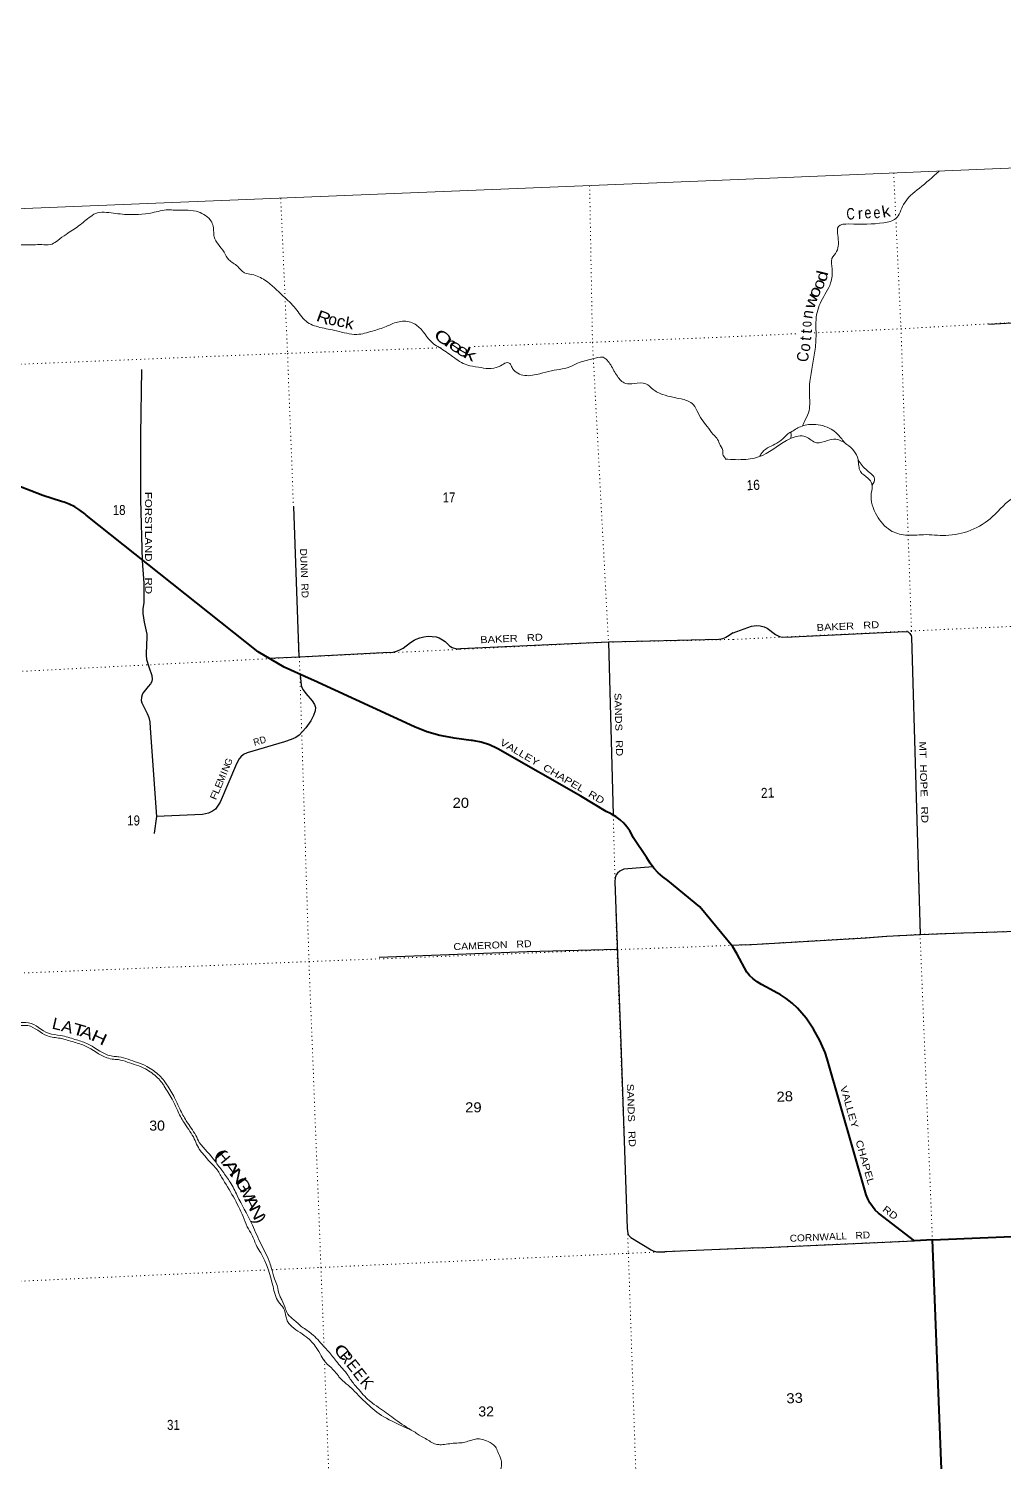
# Model space of a CAD drawing. Header units: feet. Extents: x 745759 to 1002271, y -170898 to 32007.
# Drawn here: x 920154 to 937143, y -3100 to 21882 of the extents above; entities that cross this region are included whole.
import ezdxf
from ezdxf.enums import TextEntityAlignment as Align

# ---------------------------------------------------------------- set-up
doc = ezdxf.new("R2010")
doc.units = ezdxf.units.FT
doc.header["$LTSCALE"] = 48
doc.linetypes.add('DOTTED', pattern=[1.5, 0.3, -1.2])
for name, color, linetype, lineweight in [('26', 7, 'Continuous', 40), ('29', 7, 'Continuous', 25), ('39', 7, 'Continuous', 13), ('4', 7, 'Continuous', 13), ('7', 7, 'DOTTED', 13)]:
    doc.layers.add(name, color=color, linetype=linetype, lineweight=lineweight)
for name, color, linetype in [('27', 7, 'Continuous'), ('30', 7, 'Continuous'), ('41', 7, 'Continuous')]:
    doc.layers.add(name, color=color, linetype=linetype)

msp = doc.modelspace()

# ---------------------------------------------------------------- linework, layer by layer
at = {"layer": '26'}
for points in [[(932671.92, 5429.01), (932502.37, 5742.04), (932430.23, 5871.85), (931854.24, 6568.89), (931295.66, 7028.93), (931209.1, 7089.98), (931126.01, 7162.4), (931050.95, 7243.12), (930984.74, 7331.23), (930928.1, 7425.79), (930688.59, 7779.88), (930671.39, 7818.04), (930630.51, 7892.59), (930582.06, 7962.45), (930526.57, 8026.87), (930464.65, 8085.13), (930396.99, 8136.6), (930324.31, 8180.72), (930270.24, 8206.23), (930244.53, 8220.31), (930220.24, 8233.29), (929778.45, 8498.14), (928333.71, 9326.37), (928322.13, 9332.2), (928184.02, 9392.13), (928040.41, 9437.29), (927917.86, 9462.13), (927892.86, 9467.2), (927867.86, 9470.58), (927571.53, 9510.59), (927549.37, 9513.26), (927320.38, 9554.34), (927096.94, 9619.13), (926881.49, 9706.92), (925125.23, 10516.33), (925085.26, 10531.77), (924607.47, 10748.1), (924154.91, 11013.2), (921154.2, 13400.26), (921132.23, 13420.14), (921048.64, 13486.13), (920958.62, 13543.03), (920863.15, 13590.21), (920776.08, 13622.41), (920775.78, 13622.52), (920726.08, 13639.24), (920403.62, 13744.05), (919906.97, 13935.71)], [(935906.32, 759.62), (935595, 744.85), (934968.26, 1225.58), (934911.19, 1280.19), (934860.14, 1340.46), (934815.67, 1405.74), (934778.27, 1475.31), (934749.51, 1545.08), (934071.25, 3919.46), (934035.34, 4027.03), (933946.04, 4237.95), (933835.19, 4438.39), (933703.99, 4626.14), (933553.88, 4799.14), (933461.43, 4889.75), (933360.01, 4970.19), (933250.74, 5039.59), (933204.66, 5064.3), (933004.4, 5174.58), (932926.18, 5212.43), (932852.35, 5258.24), (932783.71, 5311.51), (932721.02, 5371.67), (932671.92, 5429.01)], [(935906.32, 759.62), (941312.65, 991.22), (942677.94, 1054.02), (943272.03, 1078.68), (946638.09, 1231.24), (947958.99, 1292.18)], [(933228.91, -7983.89), (934617.99, -7671.6), (934721.68, -7637.37), (934821.21, -7592.5), (934915.52, -7537.47), (934952.35, -7512.16), (936090.56, -6635.33), (936114.24, -6614), (936135.57, -6590.32), (936154.3, -6564.54), (936170.23, -6536.95), (936183.19, -6507.84), (936193.04, -6477.53), (936199.67, -6446.36), (936203, -6414.67), (936203.37, -6393.52), (936116.66, -4574.09), (935906.32, 759.62)]]:
    msp.add_lwpolyline(points, dxfattribs=at)
at = {"layer": '29'}
for p, q in [((935543.97, 11268.35), (935692.13, 6089.12)), ((930260.22, 11184.46), (930342.22, 8171.94)), ((922271.78, 9686.45), (922382.14, 8145.71)), ((923186.06, 8180.17), (922382.14, 8145.71)), ((932653.98, 5904.83), (932416, 5896.38)), ((932873.27, 622.85), (931244.03, 554.28)), ((932873.27, 622.85), (935595, 744.85))]:
    msp.add_line(p, q, dxfattribs=at)
for points in [[(936891.96, 16729.5), (940725.79, 16950.01), (941151.12, 16969.46)], [(922119.34, 15936.87), (922101.15, 14799.51), (922102.84, 13670.77), (922135.07, 12601.34)], [(924872.17, 10922.45), (924777.85, 13548.27), (924777.8, 13550.28)], [(922135.07, 12601.34), (922163.56, 12210.2), (922159.16, 11875.56), (922143.75, 11767.69), (922145.95, 11686.23), (922167.96, 11532.12), (922211.97, 11320.77), (922216.36, 11245.92), (922207.56, 11157.86), (922203.16, 10959.72), (922209.76, 10880.47), (922247.17, 10752.78), (922299.98, 10603.07), (922308.78, 10541.43), (922299.98, 10497.4), (922275.77, 10455.57), (922238.37, 10409.34), (922145.95, 10294.86), (922130.54, 10266.24), (922119.55, 10224.41), (922117.34, 10169.37), (922128.35, 10127.54), (922220.77, 9942.61)], [(926444.3, 11000.82), (926507.16, 11011.45), (926583.08, 11032.37), (926638.09, 11056.58), (926682.1, 11080.8), (926811.92, 11177.67), (926871.33, 11216.2), (926910.94, 11237.11), (926973.65, 11261.33), (927040.76, 11278.94), (927116.67, 11285.54), (927190.39, 11283.34), (927255.3, 11274.54), (927309.21, 11259.13), (927365.32, 11227.2), (927412.63, 11193.08), (927489.64, 11118.23), (927507.24, 11106.12), (927533.65, 11090.71), (927554.55, 11083.01), (927593.06, 11072), (927628.26, 11068.7), (927681.96, 11069.22)], [(932432.05, 11344.69), (932336.63, 11283.61), (932304.76, 11267.14), (932247.17, 11244.51), (932223.52, 11237.3), (932185.66, 11230.42), (930260.22, 11184.46), (930260.22, 11184.46), (927681.96, 11069.22)], [(932432.05, 11344.69), (932752.67, 11460.4), (932800.9, 11471.38), (932833.79, 11475.76), (932901.77, 11469.18), (932974.12, 11451.63), (933028.94, 11425.3), (933173.65, 11315.61), (933239.44, 11282.71), (933292.06, 11271.74), (933463.08, 11276.12), (935423.31, 11372.65), (935482.52, 11361.68), (935515.4, 11337.55), (935537.34, 11300.25), (935543.97, 11268.35)], [(926444.3, 11000.82), (924872.17, 10922.45), (924331.33, 10897.2)], [(924884.99, 10613.17), (924905.29, 10435.77), (924918.49, 10391.75), (924938.29, 10354.32), (924984.5, 10286.07), (925094.52, 10162.78), (925136.33, 10094.54), (925151.73, 10043.9), (925147.33, 9986.66), (925120.93, 9903), (925074.72, 9810.54), (924984.5, 9691.65), (924870.08, 9563.96), (924808.47, 9519.94), (924729.25, 9484.71), (924614.83, 9445.08), (923963.51, 9255.75), (923901.9, 9224.93), (923853.49, 9185.3), (923824.88, 9150.08), (923774.27, 9062.01), (923492.62, 8392.74), (923448.61, 8322.3), (923409, 8273.86), (923357.86, 8234.81), (923290.18, 8203.41), (923239.57, 8188), (923186.06, 8180.17)], [(922220.77, 9942.61), (922249.38, 9867.77), (922264.78, 9797.32), (922271.78, 9686.45)], [(922382.14, 8145.71), (922341.66, 7854.13), (922343.79, 7850.16)], [(931035.31, 7265.52), (930529.53, 7223.73), (930492.12, 7210.52), (930456.91, 7188.51), (930419.51, 7155.48), (930397.5, 7124.66), (930379.9, 7071.82), (930372.26, 7005.04)], [(930372.26, 7005.04), (930475.89, 4192.03), (930586.59, 959.26)], [(932653.98, 5904.83), (934752.88, 6029.01), (935103.92, 6054.33), (935692.13, 6089.12), (936445.89, 6113.3), (936866.71, 6126.04), (938393.82, 6177.03), (941055.75, 6263.76)], [(930409.72, 5813.86), (930407.67, 5822.82), (928842.45, 5784.96), (926264.39, 5682.41)], [(930586.59, 959.26), (930599.94, 872.3), (930617.54, 834.87), (930652.75, 801.85), (931002.61, 586.1), (931042.22, 570.69), (931097.23, 555.28), (931169.84, 550.87), (931244.03, 554.28)]]:
    msp.add_lwpolyline(points, dxfattribs=at)
at = {"layer": '39'}
for points in [[(936021.88, 19395.22), (935681.06, 19100), (935404.05, 18815.2), (935268.2, 18569.08), (935060.09, 18497.12), (934451.15, 18475.49), (934267.88, 18432.88), (934256.79, 18277.12), (934235.35, 17993.86), (934156.33, 17871.31), (934158.29, 17693.96), (934133.2, 17446.83), (933968.39, 17128.82), (933878.18, 16808.16), (933877.83, 16586.51), (933863.16, 16293.31), (933771.78, 15730.64), (933763.32, 15516.52), (933756.39, 15223.84), (933691.34, 15059.57), (933640.72, 14954.14)], [(918535.29, 18678.96), (918705, 18570.34), (918739.99, 18543.1), (918842.51, 18477.45), (919017.37, 18345.28), (919216.27, 18288.38), (919430.7, 18252.06), (919566.62, 18215.56), (919652.01, 18185.71), (919994.26, 18114.68), (920225.88, 18111.1), (920254.04, 18111.89), (920272.09, 18114.41), (920561.65, 18126.56), (920662.54, 18189.86), (920808.55, 18294.74), (921025.85, 18441.94), (921236.6, 18607.09), (921351.57, 18670.79), (921510.43, 18677.26), (921827.45, 18643.82), (922307.83, 18671.41), (922584.24, 18721.49), (922701.15, 18716.71), (923074.15, 18696.93), (923315.85, 18550.52), (923364.62, 18463.2), (923388.7, 18252.23), (923559.27, 17986.91), (923643.6, 17852.21), (923795.82, 17737.55), (923915.8, 17624.01), (924045.51, 17593.38), (924273.77, 17494.97), (924589.57, 17219.61), (924805.04, 17003.93), (924990.56, 16779.35), (925231.12, 16673.22), (925520.72, 16612.81), (925874.81, 16550.17), (926144.95, 16608.14), (926386.31, 16687.48), (926477.77, 16728.34), (926697.74, 16780.87), (926915.09, 16712.39), (927208.12, 16388.02), (927314.71, 16320.46), (927544.63, 16163.64), (927794.37, 16017.45), (927994.77, 15978.73), (928352.79, 15990.79), (928538.5, 16044.38), (928551.03, 16028.6), (928589.34, 15955.1), (928802.14, 15834.08), (929064.98, 15865.64), (929268.92, 15915.7), (929626.89, 16000.33), (929720.19, 16047.29), (929981.78, 16123.16), (930166.22, 16150.51), (930298.84, 16017.16), (930415.11, 15820.87), (930555.54, 15695.8), (930706.58, 15693.99), (930912.06, 15689.68), (931037.61, 15592.42), (931207.25, 15502.44), (931381.73, 15454.92), (931525.52, 15424.69), (931716.95, 15347.42), (931802.96, 15224.86), (931885.96, 15065.93), (931981.97, 14945.66), (932086.53, 14807.5), (932163.64, 14714.92), (932208.61, 14619.43), (932254.33, 14497.76), (932252.49, 14491.66), (932303.13, 14385.17)], [(932297.05, 14375.18), (932657.53, 14371.4), (932946.27, 14440.98), (933432.29, 14733.25), (933698.56, 14765.52), (933888.45, 14661.23), (934079.84, 14702.19), (934225.94, 14720.93), (934417.12, 14632.84), (934610.07, 14371.42), (934651.92, 14157.57), (934779.81, 14044.42), (934852.83, 13942.89), (934842.1, 13779.08), (934938.14, 13390.26), (935177.2, 13132.96), (935436.59, 13049.98), (935752.24, 13058.27), (936139.29, 13045.62), (936955.86, 13373.08), (937337.17, 13711.01), (937545.39, 13825.32), (937652.07, 13959.22), (937882.72, 13977.77), (938078.86, 14002.81), (938132.62, 13926.62), (938167.92, 13813.29), (938167.81, 13726.58), (938156.1, 13673.63), (938195.27, 13653.23), (938222.21, 13680.66), (938267.05, 13712.95), (938265.25, 13797.55), (938235.05, 13886.91), (938184.86, 13973.35), (938137.66, 13993.38), (938081.62, 14002.35)], [(933440.97, 14739.5), (933442.44, 14776.06), (933439.9, 14832.4), (933305.38, 14735.55), (933033.05, 14569.93), (932919.07, 14463.94), (932897.35, 14424.71)], [(933436.07, 14840.96), (933608.12, 14940.86), (933835.76, 14981.45), (934143.54, 14896.64), (934245.69, 14818.61), (934370.91, 14668.88)], [(934615.47, 14359.99), (934767.8, 14176.95), (934899.06, 14033.71), (934859.27, 13918.53)], [(919050.29, 5137.37), (919145.5, 5045.31), (919271.22, 4942), (919406.49, 4857.1), (919515.22, 4785.57), (919641.59, 4730.66), (919939.82, 4507.22), (920137.41, 4496.64), (920482.73, 4316.85), (920703.31, 4276.68), (920946.81, 4208.93), (921146, 4141.95), (921516.19, 3936.66), (921639.75, 3909.89), (921718.43, 3904.03), (921872.63, 3862), (922190.08, 3741.9), (922399.77, 3588.54), (922478.71, 3502.07), (922518.7, 3440.7), (922653.87, 3216.72), (922745.95, 3021.76), (922858.6, 2811.26), (923024.86, 2555.9), (923148.42, 2315.47), (923202.54, 2252.48), (923290.04, 2148.11), (923412.49, 2018.51), (923517.73, 1856.17), (923722.76, 1511.19), (923891.53, 1167.21), (923964.99, 989.88), (924045.47, 849.02), (924131.68, 647.85), (924199.35, 532.84), (924413.35, -51.9), (924509.34, -318.98), (924599.05, -431.54), (924641.59, -583.54), (924670.14, -667.4), (924709.89, -720.71), (924993.64, -930.44), (925165.96, -1115.09), (925254.6, -1259.74), (925328.19, -1370.56), (925458.63, -1497.92), (925525.22, -1574.66), (925562.85, -1624), (925691.16, -1747.39), (925815.1, -1858.81), (925898.12, -1947.18), (926084.29, -2123.37), (926220.53, -2242.51), (926572.39, -2440.26), (926747.84, -2522.01), (926890.93, -2594.25), (926927.82, -2621.78), (927073.1, -2704.38), (927252.96, -2800.12), (927321.7, -2810.28), (927430.16, -2801.19), (927683.17, -2777.97), (927735.42, -2774.49), (927831.12, -2741.57), (927877.1, -2730.2), (927961.08, -2709.7), (928161.71, -2756.48), (928289.05, -2845.63), (928331.79, -2933.12), (928383.76, -3062.69), (928398.11, -3142.91), (928363.82, -3282.96), (928283.77, -3442.43), (928230.34, -3546.72), (928171, -3655.22), (928140.18, -3704.46), (928052.93, -3894.37), (927953.85, -4092.67), (927839.62, -4182.55), (927762.99, -4249.2), (927635.53, -4369.69), (927443.19, -4473.85), (927246.88, -4580.14), (927132.03, -4647.87), (927064.89, -4694.1), (926947.66, -4820.34), (926938.04, -4907.29)], [(919078.11, 5180.02), (919178.8, 5082.66), (919300.5, 4982.65), (919433.52, 4899.17), (919539.1, 4829.71), (919666.89, 4774.19), (919957.65, 4556.34), (920150.9, 4545.99), (920499.12, 4364.69), (920714.51, 4325.46), (920961.49, 4256.74), (921166.26, 4187.89), (921533.99, 3983.96), (921646.94, 3959.49), (921726.94, 3953.53), (921888.09, 3909.61), (922214.12, 3786.26), (922433.32, 3625.95), (922518.38, 3532.78), (922561.06, 3467.27), (922697.99, 3240.38), (922790.63, 3044.25), (922901.67, 2836.74), (923068.16, 2581.03), (923126.46, 2457.4)], [(923126.46, 2457.4), (923403.15, 2135.15), (923537.19, 1951.45), (923667.14, 1769.66), (923790.59, 1533.25), (924033.4, 1062.34), (924187.97, 722), (924346.28, 391.83), (924383.72, 277.99), (924437.52, 83.97), (924483.18, -35.69), (924530.43, -211.74), (924566.73, -285.3), (924633.64, -444.68), (924655.35, -500.51), (924751.13, -612.72), (924825.32, -673.13), (924905.93, -747.46), (924938.8, -770.73), (925113.6, -900.87), (925317, -1116.9), (925398.02, -1205.33), (925535.79, -1378.84), (925623.24, -1481.21), (925721.37, -1605.44), (925773.94, -1684.6), (925890.74, -1828.47), (926090.01, -2040.57), (926178.5, -2108.64), (926324.28, -2209.36), (926577.18, -2395.78), (926907.41, -2604.56)]]:
    msp.add_spline(points, degree=3, dxfattribs=at)
at = {"layer": '4'}
msp.add_lwpolyline([(745759.19, 12310.89), (776820.48, 13358.05), (807880.31, 14447.96), (838938.61, 15580.58), (869995.32, 16755.93), (901050.39, 17973.99), (932103.74, 19234.78), (963155.34, 20538.27), (994205.12, 21881.75), (1002271.19, -161246.56), (970969.51, -162603.69), (939665.99, -163917.76), (908360.69, -165188.77), (877053.68, -166416.71), (845745, -167601.59), (814434.73, -168743.41), (783122.91, -169842.15), (751809.62, -170897.82)], close=True, dxfattribs=at)
msp.add_lwpolyline([(745759.19, 12310.89), (776820.48, 13358.05), (807880.31, 14447.96), (838938.61, 15580.58), (869995.32, 16755.93), (901050.39, 17973.99), (932103.74, 19234.78), (963155.34, 20538.27), (994205.12, 21881.75), (1002271.19, -161246.56), (970969.51, -162603.69), (939665.99, -163917.76), (908360.69, -165188.77), (877053.68, -166416.71), (845745, -167601.59), (814434.73, -168743.41), (783122.91, -169842.15), (751809.62, -170897.82)], close=True, dxfattribs=at)
at = {"layer": '7'}
msp.add_line((932216.62, 16501.14), (933553.4, 16563.45), dxfattribs=at)
for points in [[(935232.05, 19364.16), (935358.88, 16647.61), (935542.13, 11379.2), (935692.13, 6089.12), (935906.32, 759.62), (936116.66, -4574.09), (936382.62, -9891.16), (936633.23, -15225.06), (936858, -20566.18), (937090.18, -25892.86), (937117.14, -26446.12)], [(929932.18, 19145.23), (929981.63, 16413.42), (930260.22, 11184.46), (930407.67, 5822.82), (930607.45, 533.2), (930787.96, -4787.19), (931096.65, -10083.84), (931380.97, -15373.1), (931538.89, -20487.85)], [(924548.02, 18924.08), (924666.13, 16219.96), (924872.17, 10922.45), (925040.27, 5613.8), (925249.35, 280.1), (925301.56, -1092.23)], [(933844.59, 16577.02), (935358.88, 16647.61), (940725.79, 16950.01), (946026.5, 17247.38), (951336.23, 17478.62), (956344.29, 17748.57), (961792.86, 17847), (963261.42, 17907.91)], [(927922.13, 16338.46), (929981.63, 16413.42), (932216.62, 16501.14)], [(913298.35, 15780.68), (913613.49, 15793), (919077.79, 15992.65), (924666.13, 16219.96), (927388.74, 16319.05)], [(963490.29, 12582.8), (962008.69, 12525.63), (956574.91, 12411.75), (951520.64, 12139.69), (946171.01, 11900.59), (940939.79, 11624.52), (935542.13, 11379.2), (932433.5, 11231.15)], [(916963.21, 10592.12), (919255.31, 10635.89), (924872.17, 10922.45), (930260.22, 11184.46), (932433.5, 11231.15)], [(932653.98, 5904.83), (935692.13, 6089.12), (941157.16, 6268.95), (946505.63, 6578.57), (951734.19, 6824.27), (956913.53, 7045.55), (962213.2, 7231.98), (963719.16, 7281.64)], [(918739.04, 5364.58), (919427.68, 5389.84), (925040.27, 5613.8), (930407.67, 5822.82), (932653.98, 5904.83)], [(948232.26, 1303.7), (946638.09, 1231.24), (941312.65, 991.22), (935906.32, 759.62), (932873.27, 622.85)], [(924398.9, 241.23), (925249.35, 280.1), (930608.1, 527.55), (932873.27, 622.85)], [(901795.88, -694.9), (903631.38, -648.84), (908959.93, -418.73), (914295.96, -168.26), (918789.54, -15.18), (924305.41, 236.95)], [(925310.7, -1332.55), (925452.73, -5065.86), (925748.61, -10336.66), (925980.23, -15613.29), (926189.17, -21013.52), (926469.92, -26319.01), (926513.67, -26878.58)]]:
    msp.add_lwpolyline(points, dxfattribs=at)

# ---------------------------------------------------------------- texts
at = {"layer": '27'}
for s, rotation, width, p in [('VALLEY  CHAPEL  RD', 329.676, 1.25, (928355.93, 9401.51)), ('VALLEY    CHAPEL', 285.942, 1.25, (934297.28, 3426.94)), ('RD', 322.511, 1.2, (935025.48, 1271.5))]:
    msp.add_text(s, height=120, rotation=rotation, dxfattribs=dict(at, width=width)).set_placement(p)
at = {"layer": '30'}
for s, rotation, width, p in [('FORSTLAND     RD', 270.086, 1.25, (922182.64, 13804.67)), ('DUNN  RD', 272.057, 1.1, (924884.28, 12813.9)), ('BAKER   RD', 2.819, 1.2, (933891.53, 11377.32)), ('BAKER   RD', 2.559, 1.2, (928028.39, 11164.78)), ('SANDS   RD', 271.559, 1.2, (930364.42, 10296.49)), ('MT  HOPE   RD', 271.639, 1.25, (935675.93, 9452.99)), ('CAMERON   RD', 2.278, 1.15, (927560.97, 5814.05)), ('SANDS   RD', 271.961, 1.2, (930580.27, 3481.29)), ('CORNWALL   RD', 2.567, 1.1, (933421.67, 727.51))]:
    msp.add_text(s, height=120, rotation=rotation, dxfattribs=dict(at, width=width)).set_placement(p)
for s, rotation, width, p in [('R', 16.208, 0.95, (924142.97, 9391.23)), ('D', 16.208, 0.95, (924251.85, 9422.88)), ('N', 67.177, 1.1, (923648.25, 8968.81)), ('E', 67.177, 1.15, (923526.4, 8679.25)), ('I', 67.177, 1.1, (923611.05, 8880.42)), ('F', 67.177, 1.25, (923441.92, 8478.51)), ('L', 67.177, 1.3, (923483.51, 8577.35))]:
    msp.add_text(s, height=120, rotation=rotation, dxfattribs=dict(at, width=width)).set_placement(p, align=Align.CENTER)
for s, p in [('G', (923692.23, 9073.33)), ('M', (923571.11, 8785.5))]:
    msp.add_text(s, height=120, rotation=67.177, dxfattribs=at).set_placement(p, align=Align.CENTER)
at = {"layer": '41'}
for s, rotation, width, p in [('C', 1.949, 0.75, (934484.58, 18554.06)), ('k', 10.514, 1.1, (935115.68, 18597.67)), ('e', 3.058, 0.8, (934787.49, 18574.51)), ('e', 3.496, 0.8, (934945.35, 18577.09)), ('o', 71.149, 1.15, (934016.25, 17395.02)), ('d', 76.329, 1.25, (934074.16, 17544.69)), ('w', 71.279, 1.25, (933879.86, 17096.82)), ('o', 68.445, 1.25, (933943.02, 17254.78)), ('R', 339.812, 1.25, (925264.5, 16752.2)), ('c', 348.472, 1.1, (925582.07, 16681.94)), ('k', 350.012, 1.1, (925729.78, 16648.47)), ('o', 90.752, 0.7, (933800.12, 16731.55)), ('C', 320.994, 1.55, (927311.2, 16419.88)), ('r', 325.706, 1.8, (927441.4, 16332.2)), ('e', 325.701, 1.6, (927550.54, 16263.67)), ('e', 330.427, 1.45, (927674.43, 16185.14)), ('k', 334.18, 1.55, (927805.13, 16116.15)), ('C', 81.856, 0.9, (933746.35, 16145.83)), ('o', 80.185, 0.95, (933774.62, 16309.39)), ('L', 347.321, 1.1, (920628.54, 4428.91)), ('A', 344.905, 1.1, (920805.02, 4380.52)), ('T', 343.998, 1.35, (921006.02, 4326.4)), ('A', 339.515, 1.2, (921134.63, 4283.95)), ('H', 335.248, 1.35, (921344.28, 4197.67)), ('(', 309.65, 1.65, (923430.74, 2198.46)), ('A', 306.301, 1.65, (923613.23, 1961.78)), ('N', 305.949, 1.55, (923723.64, 1804.13)), ('G', 303.166, 1.3, (923812.91, 1661.26)), ('M', 295.822, 1.2, (923886.77, 1513.47)), ('A', 296.438, 1.35, (923959.73, 1362.94)), ('N', 296.438, 1.3, (924044.1, 1195.47)), (')', 296.115, 1.15, (924103.14, 1074.73)), ('C', 308.851, 1.55, (925547.06, -1262.83))]:
    msp.add_text(s, height=200, rotation=rotation, dxfattribs=dict(at, width=width)).set_placement(p, align=Align.CENTER)
for s, rotation, p in [('r', 3.706, (934655.46, 18562.96)), ('o', 347.843, (925435.85, 16713.33)), ('n', 81.459, (933822.72, 16886.63)), ('t', 83.654, (933791.51, 16467.74)), ('t', 85.696, (933805.31, 16595.84)), ('H', 309.65, (923470.88, 2143.54)), ('R', 310.492, (925615.5, -1348.99)), ('E', 309.025, (925734.74, -1491.72)), ('E', 308.041, (925848.65, -1642.83)), ('K', 311.217, (925974.98, -1795.03))]:
    msp.add_text(s, height=200, rotation=rotation, dxfattribs=at).set_placement(p, align=Align.CENTER)
at = {"layer": '7'}
for s, width, p in [('16', 0.9, (932669.95, 13831.55)), ('21', 0.9, (932921.38, 8465.22)), ('28', 1.1, (933194.03, 3168.16)), ('33', 1.1, (933365.63, -2090.77))]:
    msp.add_text(s, height=175, rotation=2.602, dxfattribs=dict(at, width=width)).set_placement(p)
for s, width, p in [('17', 0.85, (927371.24, 13619.62)), ('18', 0.85, (921621.15, 13401.01)), ('20', 1.1, (927544.12, 8294.87)), ('19', 0.85, (921873.01, 7987.49)), ('29', 1.1, (927762.57, 2985.62)), ('30', 1.05, (922256.38, 2666.79)), ('32', 1.05, (927991.65, -2317.92)), ('31', 0.85, (922566.74, -2552.5))]:
    msp.add_text(s, height=175, dxfattribs=dict(at, width=width)).set_placement(p)

doc.saveas('drawing.dxf')
